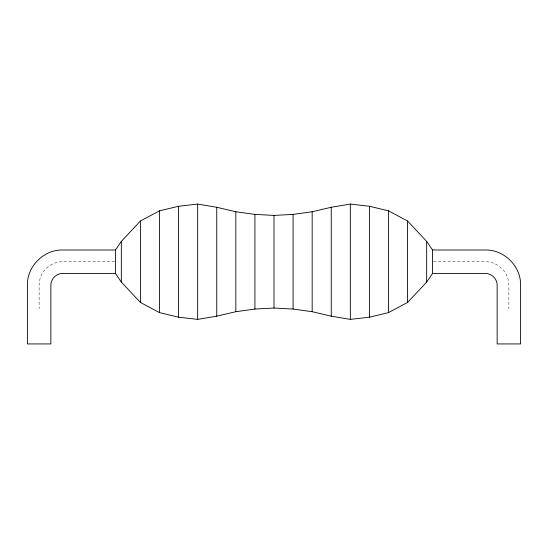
<?xml version="1.0" encoding="UTF-8"?>
<svg xmlns="http://www.w3.org/2000/svg" width="548" height="548" viewBox="0 0 548 548"><rect width="100%" height="100%" fill="white"/><g stroke="black" fill="none" stroke-linecap="round" stroke-linejoin="round"><path stroke-width="0.41" stroke-dasharray="2.74 2.06" d="M114.614 261.725L62.616 261.725A23.489 23.489 0 0 0 39.134 285.213L39.134 308.702M433.386 261.725L485.384 261.725A23.489 23.489 0 0 1 508.866 285.213L508.866 308.702"/><path stroke-width="0.82" d="M115.464 249.998L121.334 241.373L140.418 221.015L159.502 210.836L178.586 206.26L197.67 204.068L216.748 207.274L235.832 211.754L254.916 214.398L274 215.419L293.084 214.398L312.168 211.754L331.252 207.274L350.33 204.068L369.414 206.26L388.498 210.836L407.582 221.015L426.666 241.373L432.536 249.998L432.536 273.459L426.666 282.083L407.582 302.434L388.498 312.613L369.414 317.196L350.33 319.381L331.252 316.182L312.168 311.702L293.084 309.051L274 308.038L254.916 309.051L235.832 311.702L216.748 316.182L197.67 319.381L178.586 317.196L159.502 312.613L140.418 302.434L121.334 282.083L115.464 273.459L115.464 249.998L62.232 249.998C43.689 249.772 27.174 266.28 27.4 284.83L27.4 343.932L50.861 343.932L50.861 285.597C50.567 279.035 56.444 273.157 62.999 273.459L115.464 273.459M432.536 249.998L485.768 249.998C504.311 249.772 520.826 266.28 520.6 284.83L520.6 343.932L497.139 343.932L497.139 285.597C497.433 279.035 491.556 273.157 485.001 273.459L432.536 273.459M426.666 241.373L426.666 282.083M407.582 221.015L407.582 302.434M388.498 210.836L388.498 312.613M369.414 206.26L369.414 317.196M350.33 204.068L350.33 319.381M331.252 207.274L331.252 316.182M312.168 211.754L312.168 311.702M293.084 214.398L293.084 309.051M274 215.419L274 308.038M254.916 214.398L254.916 309.051M235.832 211.754L235.832 311.702M216.748 207.274L216.748 316.182M197.67 204.068L197.67 319.381M178.586 206.26L178.586 317.196M159.502 210.836L159.502 312.613M140.418 221.015L140.418 302.434M121.334 241.373L121.334 282.083"/></g></svg>
